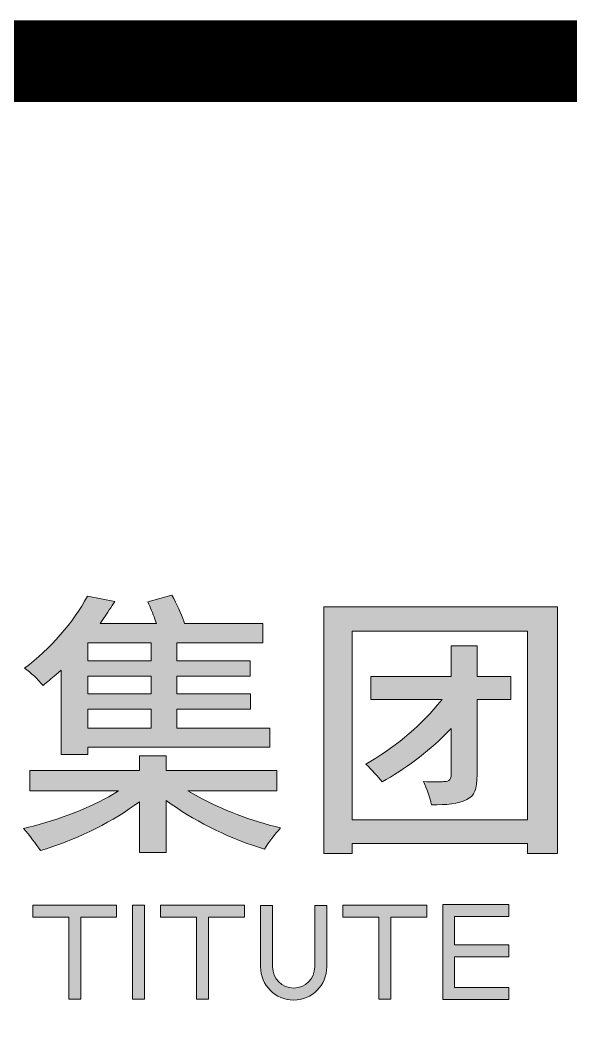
# Model space of a CAD drawing. Header units: millimetres. Extents: x 434053 to 1059003, y -2417481 to 936527.
# Drawn here: x 618963 to 619367, y -2387735 to -2386991 of the extents above; entities that cross this region are included whole.
import ezdxf

# ---------------------------------------------------------------- set-up
doc = ezdxf.new("R2010")
doc.units = ezdxf.units.MM
doc.header["$LTSCALE"] = 1000
doc.header["$MEASUREMENT"] = 0
for name, color, linetype in [('_U+56FE_U+5C42 1', 7, 'Continuous'), ('A-ANNO-TTLB', 7, 'Continuous'), ('图框层', 3, 'Continuous')]:
    doc.layers.add(name, color=color, linetype=linetype)

# ---------------------------------------------------------------- blocks, each defined once
blk = doc.blocks.new('asdfgafglogo2021h')
at = {"layer": '_U+56FE_U+5C42 1'}
h = blk.add_hatch(color=256, dxfattribs=at)
h.dxf.hatch_style = 2
edge = h.paths.add_edge_path()
edge.add_spline(control_points=[(396391.7943682749, -17780.56465822769), (396391.7943682749, -17780.56465822769), (396391.7943682749, -17706.17855969307), (396391.7943682749, -17706.17855969307), (396391.7943682749, -17706.17855969307), (396384.3597396687, -17711.52313219956), (396384.3597396687, -17711.52313219956), (396345.8861172036, -17739.09528744534), (396294.5503550215, -17763.68496554446), (396246.3928053359, -17777.71488306753), (396240.2221631195, -17768.2532314298), (396230.5481885477, -17755.45744238118), (396221.5742169371, -17745.47825299618), (396264.7786651016, -17735.53223910771), (396310.086439699, -17718.71557986799), (396347.1169280975, -17698.79369414421), (396347.1169280975, -17698.79369414421), (396361.2695946005, -17689.94578919403), (396361.2695946005, -17689.94578919403), (396361.2695946005, -17689.94578919403), (396230.8102749644, -17689.94578919403), (396230.8102749644, -17689.94578919403), (396230.8102749644, -17689.94578919403), (396230.8102749644, -17660.01153858846), (396230.8102749644, -17660.01153858846), (396230.8102749644, -17660.01153858846), (396391.7943682749, -17660.01153858846), (396391.7943682749, -17660.01153858846), (396391.7943682749, -17660.01153858846), (396391.7943682749, -17638.9218753834), (396391.7943682749, -17638.9218753834), (396391.7943682749, -17638.9218753834), (396431.2400327666, -17638.9218753834), (396431.2400327666, -17638.9218753834), (396431.2400327666, -17638.9218753834), (396431.2400327666, -17660.01153858846), (396431.2400327666, -17660.01153858846), (396431.2400327666, -17660.01153858846), (396593.4549369708, -17660.01153858846), (396593.4549369708, -17660.01153858846), (396593.4549369708, -17660.01153858846), (396593.4549369708, -17689.94578919403), (396593.4549369708, -17689.94578919403), (396593.4549369708, -17689.94578919403), (396463.0686034253, -17689.94578919403), (396463.0686034253, -17689.94578919403), (396463.0686034253, -17689.94578919403), (396478.7340725363, -17698.76051864753), (396478.7340725363, -17698.76051864753), (396512.5896659878, -17717.77671331344), (396556.0696345792, -17734.26825268624), (396599.1909801924, -17744.50621094503), (396590.7179585682, -17753.60956721915), (396581.339245909, -17765.92099401704), (396575.6197904352, -17775.6082390318), (396528.238547351, -17761.74088144221), (396477.3075262175, -17737.15120334304), (396438.6746613726, -17709.44966366043), (396438.6746613726, -17709.44966366043), (396431.2400327666, -17704.10509115394), (396431.2400327666, -17704.10509115394), (396431.2400327666, -17704.10509115394), (396431.2400327666, -17780.56465822769), (396431.2400327666, -17780.56465822769), (396431.2400327666, -17780.56465822769), (396391.7943682749, -17780.56465822769), (396391.7943682749, -17780.56465822769)], knot_values=[0, 0, 0, 0, 1, 1, 1, 2, 2, 2, 3, 3, 3, 4, 4, 4, 5, 5, 5, 6, 6, 6, 7, 7, 7, 8, 8, 8, 9, 9, 9, 10, 10, 10, 11, 11, 11, 12, 12, 12, 13, 13, 13, 14, 14, 14, 15, 15, 15, 16, 16, 16, 17, 17, 17, 18, 18, 18, 19, 19, 19, 20, 20, 20, 21, 21, 21, 22, 22, 22, 22], degree=3, periodic=0)
edge = h.paths.add_edge_path()
edge.add_spline(control_points=[(396276.7483839817, -17636.97779128113), (396276.7483839817, -17636.97779128113), (396276.7483839817, -17512.86162330426), (396276.7483839817, -17512.86162330426), (396276.7483839817, -17512.86162330426), (396268.9256020751, -17519.79198454948), (396268.9256020751, -17519.79198454948), (396262.7549598585, -17525.30243453898), (396256.5644123445, -17530.51762260859), (396250.3937701279, -17535.66977723457), (396243.1051137034, -17526.92139877433), (396232.4624146546, -17516.48770508549), (396223.2429443752, -17509.84597066101), (396261.0862324203, -17481.63021078063), (396294.3413493981, -17443.69071283925), (396315.5472840414, -17404.42419503283), (396315.5472840414, -17404.42419503283), (396355.5569329723, -17412.03797150845), (396355.5569329723, -17412.03797150845), (396350.4212074778, -17420.39487910854), (396345.0102841149, -17428.72192876166), (396339.3405918847, -17437.04897841478), (396339.3405918847, -17437.04897841478), (396334.3377271199, -17444.40398601674), (396334.3377271199, -17444.40398601674), (396334.3377271199, -17444.40398601674), (396416.9679344787, -17444.40398601674), (396416.9679344787, -17444.40398601674), (396416.9679344787, -17444.40398601674), (396414.6987305667, -17438.11722940612), (396414.6987305667, -17438.11722940612), (396411.5903467734, -17429.50155293238), (396407.9110241285, -17420.84938341234), (396404.1389702574, -17412.94366256639), (396404.1389702574, -17412.94366256639), (396439.4675557219, -17402.99764867792), (396439.4675557219, -17402.99764867792), (396446.8391508859, -17416.15173309008), (396453.3515007091, -17430.2115085601), (396457.156730076, -17441.2290909896), (396457.156730076, -17441.2290909896), (396458.2415687882, -17444.40398601674), (396458.2415687882, -17444.40398601674), (396458.2415687882, -17444.40398601674), (396573.1913441434, -17444.40398601674), (396573.1913441434, -17444.40398601674), (396573.1913441434, -17444.40398601674), (396573.1913441434, -17472.68609689028), (396573.1913441434, -17472.68609689028), (396573.1913441434, -17472.68609689028), (396446.9685353196, -17472.68609689028), (396446.9685353196, -17472.68609689028), (396446.9685353196, -17472.68609689028), (396446.9685353196, -17499.44877001839), (396446.9685353196, -17499.44877001839), (396446.9685353196, -17499.44877001839), (396554.5633032586, -17499.44877001839), (396554.5633032586, -17499.44877001839), (396554.5633032586, -17499.44877001839), (396554.5633032586, -17521.93180408178), (396554.5633032586, -17521.93180408178), (396554.5633032586, -17521.93180408178), (396446.9685353196, -17521.93180408178), (396446.9685353196, -17521.93180408178), (396446.9685353196, -17521.93180408178), (396446.9685353196, -17547.88167754263), (396446.9685353196, -17547.88167754263), (396446.9685353196, -17547.88167754263), (396554.9680443073, -17547.88167754263), (396554.9680443073, -17547.88167754263), (396554.9680443073, -17547.88167754263), (396554.9680443073, -17570.33485365899), (396554.9680443073, -17570.33485365899), (396554.9680443073, -17570.33485365899), (396446.9685353196, -17570.33485365899), (396446.9685353196, -17570.33485365899), (396446.9685353196, -17570.33485365899), (396446.9685353196, -17597.93686685173), (396446.9685353196, -17597.93686685173), (396446.9685353196, -17597.93686685173), (396583.1207700328, -17597.93686685173), (396583.1207700328, -17597.93686685173), (396583.1207700328, -17597.93686685173), (396583.1207700328, -17625.80096646785), (396583.1207700328, -17625.80096646785), (396583.1207700328, -17625.80096646785), (396316.1940484735, -17625.80096646785), (396316.1940484735, -17625.80096646785), (396316.1940484735, -17625.80096646785), (396316.1940484735, -17636.97779128113), (396316.1940484735, -17636.97779128113), (396316.1940484735, -17636.97779128113), (396276.7483839817, -17636.97779128113), (396276.7483839817, -17636.97779128113)], knot_values=[0, 0, 0, 0, 1, 1, 1, 2, 2, 2, 3, 3, 3, 4, 4, 4, 5, 5, 5, 6, 6, 6, 7, 7, 7, 8, 8, 8, 9, 9, 9, 10, 10, 10, 11, 11, 11, 12, 12, 12, 13, 13, 13, 14, 14, 14, 15, 15, 15, 16, 16, 16, 17, 17, 17, 18, 18, 18, 19, 19, 19, 20, 20, 20, 21, 21, 21, 22, 22, 22, 23, 23, 23, 24, 24, 24, 25, 25, 25, 26, 26, 26, 27, 27, 27, 28, 28, 28, 29, 29, 29, 30, 30, 30, 31, 31, 31, 31], degree=3, periodic=0)
h.paths.add_polyline_path([(396316.1940484735, -17597.93686685173), (396409.1750105181, -17597.93686685173), (396409.1750105181, -17570.33485365899), (396316.1940484735, -17570.33485365899)])
h.paths.add_polyline_path([(396316.1940484735, -17547.88167754263), (396409.1750105181, -17547.88167754263), (396409.1750105181, -17521.93180408178), (396316.1940484735, -17521.93180408178)])
h.paths.add_polyline_path([(396316.1940484735, -17499.44877001839), (396409.1750105181, -17499.44877001839), (396409.1750105181, -17472.68609689028), (396316.1940484735, -17472.68609689028)])
h = blk.add_hatch(color=256, dxfattribs=at)
h.dxf.hatch_style = 2
h.paths.add_polyline_path([(396961.5768733316, -17781.82864464915), (396961.5768733316, -17767.34754037194), (396704.2876332987, -17767.34754037194), (396704.2876332987, -17781.82864464915), (396662.7884056176, -17781.82864464915), (396662.7884056176, -17420.00672579799), (397005.5742158454, -17420.00672579799), (397005.5742158454, -17781.82864464915)])
h.paths.add_polyline_path([(396704.2876332987, -17732.45355302078), (396961.5768733316, -17732.45355302078), (396961.5768733316, -17455.71019526688), (396704.2876332987, -17455.71019526688)])
edge = h.paths.add_edge_path()
edge.add_spline(control_points=[(396820.889548344, -17710.65061663822), (396818.6037566843, -17700.15388950583), (396813.7768923692, -17687.06283853727), (396808.94968741, -17676.53625345786), (396815.282889556, -17676.76184683488), (396821.4072565931, -17676.85805577512), (396826.5426528263, -17676.85805577512), (396831.8706374499, -17676.85805577512), (396836.146958857, -17676.72867133829), (396838.4825137604, -17676.56611140481), (396838.4957839587, -17676.56611140481), (396838.5289594545, -17676.56611140481), (396838.5621349502, -17676.56611140481), (396843.6479384546, -17676.56611140481), (396849.835168419, -17675.27226703639), (396849.835168419, -17665.68123096187), (396849.835168419, -17665.68123096187), (396849.835168419, -17598.42454665214), (396849.835168419, -17598.42454665214), (396849.835168419, -17598.42454665214), (396841.8166510871, -17606.45633438528), (396841.8166510871, -17606.45633438528), (396814.9113240032, -17633.38156744685), (396780.9429338659, -17658.91011210055), (396748.0593824411, -17676.95426471532), (396742.2603057774, -17669.21110380286), (396732.9945580852, -17658.81390316028), (396724.2294238167, -17650.8119733741), (396763.6419128126, -17628.78012606479), (396801.7904154191, -17597.41932910438), (396829.7175477733, -17563.98506360483), (396829.7175477733, -17563.98506360483), (396836.1635466049, -17556.27507818889), (396836.1635466049, -17556.27507818889), (396836.1635466049, -17556.27507818889), (396731.4882222951, -17556.27507818889), (396731.4882222951, -17556.27507818889), (396731.4882222951, -17556.27507818889), (396731.4882222951, -17522.22374845216), (396731.4882222951, -17522.22374845216), (396731.4882222951, -17522.22374845216), (396849.835168419, -17522.22374845216), (396849.835168419, -17522.22374845216), (396849.835168419, -17522.22374845216), (396849.835168419, -17477.51313164938), (396849.835168419, -17477.51313164938), (396849.835168419, -17477.51313164938), (396887.6286932205, -17477.51313164938), (396887.6286932205, -17477.51313164938), (396887.6286932205, -17477.51313164938), (396887.6286932205, -17522.22374845216), (396887.6286932205, -17522.22374845216), (396887.6286932205, -17522.22374845216), (396937.2791402165, -17522.22374845216), (396937.2791402165, -17522.22374845216), (396937.2791402165, -17522.22374845216), (396937.2791402165, -17556.27507818889), (396937.2791402165, -17556.27507818889), (396937.2791402165, -17556.27507818889), (396887.6286932205, -17556.27507818889), (396887.6286932205, -17556.27507818889), (396887.6286932205, -17556.27507818889), (396887.6286932205, -17666.06938427238), (396887.6286932205, -17666.06938427238), (396887.6286932205, -17688.52256038878), (396884.2116171543, -17696.78325904863), (396872.367965158, -17702.87428022916), (396859.9138840394, -17709.67857458707), (396842.400539813, -17710.55109014841), (396820.889548344, -17710.65061663822)], knot_values=[0, 0, 0, 0, 1, 1, 1, 2, 2, 2, 3, 3, 3, 4, 4, 4, 5, 5, 5, 6, 6, 6, 7, 7, 7, 8, 8, 8, 9, 9, 9, 10, 10, 10, 11, 11, 11, 12, 12, 12, 13, 13, 13, 14, 14, 14, 15, 15, 15, 16, 16, 16, 17, 17, 17, 18, 18, 18, 19, 19, 19, 20, 20, 20, 21, 21, 21, 22, 22, 22, 23, 23, 23, 23], degree=3, periodic=0)
h = blk.add_hatch(color=256, dxfattribs=at)
h.dxf.hatch_style = 2
h.paths.add_polyline_path([(396235.226189615, -17875.43817814614), (396287.9719172614, -17875.43817814614), (396287.9719172614, -17995.59833158511), (396305.5968625942, -17995.59833158511), (396305.5968625942, -17875.43817814614), (396358.3359692994, -17875.43817814614), (396358.3359692994, -17857.79999048535), (396235.226189615, -17857.79999048535)])
h = blk.add_hatch(color=256, dxfattribs=at)
h.dxf.hatch_style = 2
h.paths.add_polyline_path([(396381.8469313118, -17995.59833158511), (396399.4652557035, -17995.59833158511), (396399.4652557035, -17857.79999048535), (396381.8469313118, -17857.79999048535)])
h = blk.add_hatch(color=256, dxfattribs=at)
h.dxf.hatch_style = 2
h.paths.add_polyline_path([(396422.9763775831, -17875.43817814614), (396475.70870348, -17875.43817814614), (396475.70870348, -17995.59833158511), (396493.3402697541, -17995.59833158511), (396493.3402697541, -17875.43817814614), (396546.089307871, -17875.43817814614), (396546.089307871, -17857.79999048535), (396422.9763775831, -17857.79999048535)])
h = blk.add_hatch(color=256, dxfattribs=at)
h.dxf.hatch_style = 2
edge = h.paths.add_edge_path()
edge.add_spline(control_points=[(396649.2634337622, -17948.52674931244), (396649.2634337622, -17965.60546743221), (396635.389251589, -17979.4962023092), (396618.3403281359, -17979.4962023092), (396601.2783271718, -17979.4962023092), (396587.3973596861, -17965.60546743221), (396587.3973596861, -17948.52674931244), (396587.3973596861, -17948.52674931244), (396587.3973596861, -17858.24690402405), (396587.3973596861, -17858.24690402405), (396587.3973596861, -17858.24690402405), (396569.7525515298, -17858.24690402405), (396569.7525515298, -17858.24690402405), (396569.7525515298, -17858.24690402405), (396569.7525515298, -17948.52674931244), (396569.7525515298, -17948.52674931244), (396569.7525515298, -17975.31176739865), (396591.5486897852, -17997.10128526339), (396618.3403281359, -17997.10128526339), (396645.1187246043, -17997.10128526339), (396666.9016209774, -17975.31176739865), (396666.9016209774, -17948.52674931244), (396666.9016209774, -17948.52674931244), (396666.9016209774, -17858.24690402405), (396666.9016209774, -17858.24690402405), (396666.9016209774, -17858.24690402405), (396649.2634337622, -17858.24690402405), (396649.2634337622, -17858.24690402405), (396649.2634337622, -17858.24690402405), (396649.2634337622, -17948.52674931244), (396649.2634337622, -17948.52674931244)], knot_values=[0, 0, 0, 0, 1, 1, 1, 2, 2, 2, 3, 3, 3, 4, 4, 4, 5, 5, 5, 6, 6, 6, 7, 7, 7, 8, 8, 8, 9, 9, 9, 10, 10, 10, 10], degree=3, periodic=0)
h = blk.add_hatch(color=256, dxfattribs=at)
h.dxf.hatch_style = 2
h.paths.add_polyline_path([(396690.5383808716, -17875.43817814614), (396743.2708666356, -17875.43817814614), (396743.2708666356, -17995.59833158511), (396760.9024329096, -17995.59833158511), (396760.9024329096, -17875.43817814614), (396813.6580919677, -17875.43817814614), (396813.6580919677, -17857.79999048535), (396690.5383808716, -17857.79999048535)])
h = blk.add_hatch(color=256, dxfattribs=at)
h.dxf.hatch_style = 2
h.paths.add_polyline_path([(396934.1792564449, -17874.55428248073), (396934.1792564449, -17856.93595764392), (396837.1458806861, -17856.93595764392), (396837.1458806861, -17996.27035712848), (396934.1792564449, -17996.27035712848), (396934.1792564449, -17978.67851605692), (396854.7344108428, -17978.67851605692), (396854.7344108428, -17933.61307900248), (396934.1792564449, -17933.61307900248), (396934.1792564449, -17915.9748913417), (396854.7344108428, -17915.9748913417), (396854.7344108428, -17874.55428248073)])
at = {"layer": '_U+56FE_U+5C42 1', "lineweight": 0}
for p, q in [((396662.7884056176, -17781.82864464915), (396662.7884056176, -17420.00672579799)), ((396662.7884056176, -17420.00672579799), (397005.5742158454, -17420.00672579799)), ((397005.5742158454, -17420.00672579799), (397005.5742158454, -17781.82864464915)), ((396961.5768733316, -17455.71019526688), (396704.2876332987, -17455.71019526688)), ((396704.2876332987, -17455.71019526688), (396704.2876332987, -17732.45355302078)), ((396961.5768733316, -17732.45355302078), (396961.5768733316, -17455.71019526688)), ((396409.1750105181, -17472.68609689028), (396316.1940484735, -17472.68609689028)), ((396316.1940484735, -17472.68609689028), (396316.1940484735, -17499.44877001839)), ((396409.1750105181, -17499.44877001839), (396409.1750105181, -17472.68609689028)), ((396316.1940484735, -17499.44877001839), (396409.1750105181, -17499.44877001839)), ((396409.1750105181, -17521.93180408178), (396316.1940484735, -17521.93180408178)), ((396316.1940484735, -17521.93180408178), (396316.1940484735, -17547.88167754263)), ((396409.1750105181, -17547.88167754263), (396409.1750105181, -17521.93180408178)), ((396316.1940484735, -17547.88167754263), (396409.1750105181, -17547.88167754263)), ((396409.1750105181, -17570.33485365899), (396316.1940484735, -17570.33485365899)), ((396316.1940484735, -17570.33485365899), (396316.1940484735, -17597.93686685173)), ((396409.1750105181, -17597.93686685173), (396409.1750105181, -17570.33485365899)), ((396316.1940484735, -17597.93686685173), (396409.1750105181, -17597.93686685173)), ((396704.2876332987, -17732.45355302078), (396961.5768733316, -17732.45355302078)), ((396961.5768733316, -17767.34754037194), (396704.2876332987, -17767.34754037194)), ((396704.2876332987, -17767.34754037194), (396704.2876332987, -17781.82864464915)), ((396961.5768733316, -17781.82864464915), (396961.5768733316, -17767.34754037194)), ((396704.2876332987, -17781.82864464915), (396662.7884056176, -17781.82864464915)), ((397005.5742158454, -17781.82864464915), (396961.5768733316, -17781.82864464915))]:
    blk.add_line(p, q, dxfattribs=at)
for points in [[(396235.226189615, -17875.43817814614), (396287.9719172614, -17875.43817814614), (396287.9719172614, -17995.59833158511), (396305.5968625942, -17995.59833158511), (396305.5968625942, -17875.43817814614), (396358.3359692994, -17875.43817814614), (396358.3359692994, -17857.79999048535), (396235.226189615, -17857.79999048535), (396235.226189615, -17875.43817814614)], [(396381.8469313118, -17995.59833158511), (396399.4652557035, -17995.59833158511), (396399.4652557035, -17857.79999048535), (396381.8469313118, -17857.79999048535), (396381.8469313118, -17995.59833158511)], [(396422.9763775831, -17875.43817814614), (396475.70870348, -17875.43817814614), (396475.70870348, -17995.59833158511), (396493.3402697541, -17995.59833158511), (396493.3402697541, -17875.43817814614), (396546.089307871, -17875.43817814614), (396546.089307871, -17857.79999048535), (396422.9763775831, -17857.79999048535), (396422.9763775831, -17875.43817814614)], [(396690.5383808716, -17875.43817814614), (396743.2708666356, -17875.43817814614), (396743.2708666356, -17995.59833158511), (396760.9024329096, -17995.59833158511), (396760.9024329096, -17875.43817814614), (396813.6580919677, -17875.43817814614), (396813.6580919677, -17857.79999048535), (396690.5383808716, -17857.79999048535), (396690.5383808716, -17875.43817814614)], [(396934.1792564449, -17874.55428248073), (396934.1792564449, -17856.93595764392), (396837.1458806861, -17856.93595764392), (396837.1458806861, -17996.27035712848), (396934.1792564449, -17996.27035712848), (396934.1792564449, -17978.67851605692), (396854.7344108428, -17978.67851605692), (396854.7344108428, -17933.61307900248), (396934.1792564449, -17933.61307900248), (396934.1792564449, -17915.9748913417), (396854.7344108428, -17915.9748913417), (396854.7344108428, -17874.55428248073), (396934.1792564449, -17874.55428248073)]]:
    blk.add_lwpolyline(points, dxfattribs=at)
for points in [[(396223.2429443752, -17509.84597066101), (396261.0862324203, -17481.63021078063), (396294.3413493981, -17443.69071283925), (396315.5472840414, -17404.42419503283)], [(396315.5472840414, -17404.42419503283), (396315.5472840414, -17404.42419503283), (396355.5569329723, -17412.03797150845), (396355.5569329723, -17412.03797150845)], [(396355.5569329723, -17412.03797150845), (396350.4212074778, -17420.39487910854), (396345.0102841149, -17428.72192876166), (396339.3405918847, -17437.04897841478)], [(396404.1389702574, -17412.94366256639), (396404.1389702574, -17412.94366256639), (396439.4675557219, -17402.99764867792), (396439.4675557219, -17402.99764867792)], [(396414.6987305667, -17438.11722940612), (396411.5903467734, -17429.50155293238), (396407.9110241285, -17420.84938341234), (396404.1389702574, -17412.94366256639)], [(396439.4675557219, -17402.99764867792), (396446.8391508859, -17416.15173309008), (396453.3515007091, -17430.2115085601), (396457.156730076, -17441.2290909896)], [(396339.3405918847, -17437.04897841478), (396339.3405918847, -17437.04897841478), (396334.3377271199, -17444.40398601674), (396334.3377271199, -17444.40398601674)], [(396334.3377271199, -17444.40398601674), (396334.3377271199, -17444.40398601674), (396416.9679344787, -17444.40398601674), (396416.9679344787, -17444.40398601674)], [(396416.9679344787, -17444.40398601674), (396416.9679344787, -17444.40398601674), (396414.6987305667, -17438.11722940612), (396414.6987305667, -17438.11722940612)], [(396457.156730076, -17441.2290909896), (396457.156730076, -17441.2290909896), (396458.2415687882, -17444.40398601674), (396458.2415687882, -17444.40398601674)], [(396458.2415687882, -17444.40398601674), (396458.2415687882, -17444.40398601674), (396573.1913441434, -17444.40398601674), (396573.1913441434, -17444.40398601674)], [(396573.1913441434, -17444.40398601674), (396573.1913441434, -17444.40398601674), (396573.1913441434, -17472.68609689028), (396573.1913441434, -17472.68609689028)], [(396573.1913441434, -17472.68609689028), (396573.1913441434, -17472.68609689028), (396446.9685353196, -17472.68609689028), (396446.9685353196, -17472.68609689028)], [(396446.9685353196, -17472.68609689028), (396446.9685353196, -17472.68609689028), (396446.9685353196, -17499.44877001839), (396446.9685353196, -17499.44877001839)], [(396849.835168419, -17522.22374845216), (396849.835168419, -17522.22374845216), (396849.835168419, -17477.51313164938), (396849.835168419, -17477.51313164938)], [(396849.835168419, -17477.51313164938), (396849.835168419, -17477.51313164938), (396887.6286932205, -17477.51313164938), (396887.6286932205, -17477.51313164938)], [(396887.6286932205, -17477.51313164938), (396887.6286932205, -17477.51313164938), (396887.6286932205, -17522.22374845216), (396887.6286932205, -17522.22374845216)], [(396446.9685353196, -17499.44877001839), (396446.9685353196, -17499.44877001839), (396554.5633032586, -17499.44877001839), (396554.5633032586, -17499.44877001839)], [(396554.5633032586, -17499.44877001839), (396554.5633032586, -17499.44877001839), (396554.5633032586, -17521.93180408178), (396554.5633032586, -17521.93180408178)], [(396250.3937701279, -17535.66977723457), (396243.1051137034, -17526.92139877433), (396232.4624146546, -17516.48770508549), (396223.2429443752, -17509.84597066101)], [(396268.9256020751, -17519.79198454948), (396262.7549598585, -17525.30243453898), (396256.5644123445, -17530.51762260859), (396250.3937701279, -17535.66977723457)], [(396276.7483839817, -17512.86162330426), (396276.7483839817, -17512.86162330426), (396268.9256020751, -17519.79198454948), (396268.9256020751, -17519.79198454948)], [(396276.7483839817, -17636.97779128113), (396276.7483839817, -17636.97779128113), (396276.7483839817, -17512.86162330426), (396276.7483839817, -17512.86162330426)], [(396554.5633032586, -17521.93180408178), (396554.5633032586, -17521.93180408178), (396446.9685353196, -17521.93180408178), (396446.9685353196, -17521.93180408178)], [(396446.9685353196, -17521.93180408178), (396446.9685353196, -17521.93180408178), (396446.9685353196, -17547.88167754263), (396446.9685353196, -17547.88167754263)], [(396731.4882222951, -17556.27507818889), (396731.4882222951, -17556.27507818889), (396731.4882222951, -17522.22374845216), (396731.4882222951, -17522.22374845216)], [(396731.4882222951, -17522.22374845216), (396731.4882222951, -17522.22374845216), (396849.835168419, -17522.22374845216), (396849.835168419, -17522.22374845216)], [(396887.6286932205, -17522.22374845216), (396887.6286932205, -17522.22374845216), (396937.2791402165, -17522.22374845216), (396937.2791402165, -17522.22374845216)], [(396937.2791402165, -17522.22374845216), (396937.2791402165, -17522.22374845216), (396937.2791402165, -17556.27507818889), (396937.2791402165, -17556.27507818889)], [(396446.9685353196, -17547.88167754263), (396446.9685353196, -17547.88167754263), (396554.9680443073, -17547.88167754263), (396554.9680443073, -17547.88167754263)], [(396554.9680443073, -17547.88167754263), (396554.9680443073, -17547.88167754263), (396554.9680443073, -17570.33485365899), (396554.9680443073, -17570.33485365899)], [(396724.2294238167, -17650.8119733741), (396763.6419128126, -17628.78012606479), (396801.7904154191, -17597.41932910438), (396829.7175477733, -17563.98506360483)], [(396836.1635466049, -17556.27507818889), (396836.1635466049, -17556.27507818889), (396731.4882222951, -17556.27507818889), (396731.4882222951, -17556.27507818889)], [(396829.7175477733, -17563.98506360483), (396829.7175477733, -17563.98506360483), (396836.1635466049, -17556.27507818889), (396836.1635466049, -17556.27507818889)], [(396937.2791402165, -17556.27507818889), (396937.2791402165, -17556.27507818889), (396887.6286932205, -17556.27507818889), (396887.6286932205, -17556.27507818889)], [(396887.6286932205, -17556.27507818889), (396887.6286932205, -17556.27507818889), (396887.6286932205, -17666.06938427238), (396887.6286932205, -17666.06938427238)], [(396554.9680443073, -17570.33485365899), (396554.9680443073, -17570.33485365899), (396446.9685353196, -17570.33485365899), (396446.9685353196, -17570.33485365899)], [(396446.9685353196, -17570.33485365899), (396446.9685353196, -17570.33485365899), (396446.9685353196, -17597.93686685173), (396446.9685353196, -17597.93686685173)], [(396446.9685353196, -17597.93686685173), (396446.9685353196, -17597.93686685173), (396583.1207700328, -17597.93686685173), (396583.1207700328, -17597.93686685173)], [(396583.1207700328, -17597.93686685173), (396583.1207700328, -17597.93686685173), (396583.1207700328, -17625.80096646785), (396583.1207700328, -17625.80096646785)], [(396841.8166510871, -17606.45633438528), (396814.9113240032, -17633.38156744685), (396780.9429338659, -17658.91011210055), (396748.0593824411, -17676.95426471532)], [(396849.835168419, -17598.42454665214), (396849.835168419, -17598.42454665214), (396841.8166510871, -17606.45633438528), (396841.8166510871, -17606.45633438528)], [(396849.835168419, -17665.68123096187), (396849.835168419, -17665.68123096187), (396849.835168419, -17598.42454665214), (396849.835168419, -17598.42454665214)], [(396316.1940484735, -17636.97779128113), (396316.1940484735, -17636.97779128113), (396276.7483839817, -17636.97779128113), (396276.7483839817, -17636.97779128113)], [(396583.1207700328, -17625.80096646785), (396583.1207700328, -17625.80096646785), (396316.1940484735, -17625.80096646785), (396316.1940484735, -17625.80096646785)], [(396316.1940484735, -17625.80096646785), (396316.1940484735, -17625.80096646785), (396316.1940484735, -17636.97779128113), (396316.1940484735, -17636.97779128113)], [(396391.7943682749, -17660.01153858846), (396391.7943682749, -17660.01153858846), (396391.7943682749, -17638.9218753834), (396391.7943682749, -17638.9218753834)], [(396391.7943682749, -17638.9218753834), (396391.7943682749, -17638.9218753834), (396431.2400327666, -17638.9218753834), (396431.2400327666, -17638.9218753834)], [(396431.2400327666, -17638.9218753834), (396431.2400327666, -17638.9218753834), (396431.2400327666, -17660.01153858846), (396431.2400327666, -17660.01153858846)], [(396748.0593824411, -17676.95426471532), (396742.2603057774, -17669.21110380286), (396732.9945580852, -17658.81390316028), (396724.2294238167, -17650.8119733741)], [(396230.8102749644, -17689.94578919403), (396230.8102749644, -17689.94578919403), (396230.8102749644, -17660.01153858846), (396230.8102749644, -17660.01153858846)], [(396230.8102749644, -17660.01153858846), (396230.8102749644, -17660.01153858846), (396391.7943682749, -17660.01153858846), (396391.7943682749, -17660.01153858846)], [(396431.2400327666, -17660.01153858846), (396431.2400327666, -17660.01153858846), (396593.4549369708, -17660.01153858846), (396593.4549369708, -17660.01153858846)], [(396593.4549369708, -17660.01153858846), (396593.4549369708, -17660.01153858846), (396593.4549369708, -17689.94578919403), (396593.4549369708, -17689.94578919403)], [(396887.6286932205, -17666.06938427238), (396887.6286932205, -17688.52256038878), (396884.2116171543, -17696.78325904863), (396872.367965158, -17702.87428022916)], [(396820.889548344, -17710.65061663822), (396818.6037566843, -17700.15388950583), (396813.7768923692, -17687.06283853727), (396808.94968741, -17676.53625345786)], [(396221.5742169371, -17745.47825299618), (396264.7786651016, -17735.53223910771), (396310.086439699, -17718.71557986799), (396347.1169280975, -17698.79369414421)], [(396361.2695946005, -17689.94578919403), (396361.2695946005, -17689.94578919403), (396230.8102749644, -17689.94578919403), (396230.8102749644, -17689.94578919403)], [(396347.1169280975, -17698.79369414421), (396347.1169280975, -17698.79369414421), (396361.2695946005, -17689.94578919403), (396361.2695946005, -17689.94578919403)], [(396593.4549369708, -17689.94578919403), (396593.4549369708, -17689.94578919403), (396463.0686034253, -17689.94578919403), (396463.0686034253, -17689.94578919403)], [(396463.0686034253, -17689.94578919403), (396463.0686034253, -17689.94578919403), (396478.7340725363, -17698.76051864753), (396478.7340725363, -17698.76051864753)], [(396478.7340725363, -17698.76051864753), (396512.5896659878, -17717.77671331344), (396556.0696345792, -17734.26825268624), (396599.1909801924, -17744.50621094503)], [(396384.3597396687, -17711.52313219956), (396345.8861172036, -17739.09528744534), (396294.5503550215, -17763.68496554446), (396246.3928053359, -17777.71488306753)], [(396391.7943682749, -17706.17855969307), (396391.7943682749, -17706.17855969307), (396384.3597396687, -17711.52313219956), (396384.3597396687, -17711.52313219956)], [(396391.7943682749, -17780.56465822769), (396391.7943682749, -17780.56465822769), (396391.7943682749, -17706.17855969307), (396391.7943682749, -17706.17855969307)], [(396438.6746613726, -17709.44966366043), (396438.6746613726, -17709.44966366043), (396431.2400327666, -17704.10509115394), (396431.2400327666, -17704.10509115394)], [(396431.2400327666, -17704.10509115394), (396431.2400327666, -17704.10509115394), (396431.2400327666, -17780.56465822769), (396431.2400327666, -17780.56465822769)], [(396575.6197904352, -17775.6082390318), (396528.238547351, -17761.74088144221), (396477.3075262175, -17737.15120334304), (396438.6746613726, -17709.44966366043)], [(396872.367965158, -17702.87428022916), (396859.9138840394, -17709.67857458707), (396842.400539813, -17710.55109014841), (396820.889548344, -17710.65061663822)], [(396246.3928053359, -17777.71488306753), (396240.2221631195, -17768.2532314298), (396230.5481885477, -17755.45744238118), (396221.5742169371, -17745.47825299618)], [(396599.1909801924, -17744.50621094503), (396590.7179585682, -17753.60956721915), (396581.339245909, -17765.92099401704), (396575.6197904352, -17775.6082390318)], [(396431.2400327666, -17780.56465822769), (396431.2400327666, -17780.56465822769), (396391.7943682749, -17780.56465822769), (396391.7943682749, -17780.56465822769)]]:
    blk.add_open_spline(points, degree=3, dxfattribs=at)
for points, knots in [([(396838.4825137604, -17676.56611140481), (396838.4957839587, -17676.56611140481), (396838.5289594545, -17676.56611140481), (396838.5621349502, -17676.56611140481), (396843.6479384546, -17676.56611140481), (396849.835168419, -17675.27226703639), (396849.835168419, -17665.68123096187)], [3, 3, 3, 3, 4, 4, 4, 5, 5, 5, 5]), ([(396808.94968741, -17676.53625345786), (396815.282889556, -17676.76184683488), (396821.4072565931, -17676.85805577512), (396826.5426528263, -17676.85805577512), (396831.8706374499, -17676.85805577512), (396836.146958857, -17676.72867133829), (396838.4825137604, -17676.56611140481)], [1, 1, 1, 1, 2, 2, 2, 3, 3, 3, 3]), ([(396649.2634337622, -17948.52674931244), (396649.2634337622, -17965.60546743221), (396635.389251589, -17979.4962023092), (396618.3403281359, -17979.4962023092), (396601.2783271718, -17979.4962023092), (396587.3973596861, -17965.60546743221), (396587.3973596861, -17948.52674931244), (396587.3973596861, -17948.52674931244), (396587.3973596861, -17858.24690402405), (396587.3973596861, -17858.24690402405), (396587.3973596861, -17858.24690402405), (396569.7525515298, -17858.24690402405), (396569.7525515298, -17858.24690402405), (396569.7525515298, -17858.24690402405), (396569.7525515298, -17948.52674931244), (396569.7525515298, -17948.52674931244), (396569.7525515298, -17975.31176739865), (396591.5486897852, -17997.10128526339), (396618.3403281359, -17997.10128526339), (396645.1187246043, -17997.10128526339), (396666.9016209774, -17975.31176739865), (396666.9016209774, -17948.52674931244), (396666.9016209774, -17948.52674931244), (396666.9016209774, -17858.24690402405), (396666.9016209774, -17858.24690402405), (396666.9016209774, -17858.24690402405), (396649.2634337622, -17858.24690402405), (396649.2634337622, -17858.24690402405), (396649.2634337622, -17858.24690402405), (396649.2634337622, -17948.52674931244), (396649.2634337622, -17948.52674931244)], [0, 0, 0, 0, 1, 1, 1, 2, 2, 2, 3, 3, 3, 4, 4, 4, 5, 5, 5, 6, 6, 6, 7, 7, 7, 8, 8, 8, 9, 9, 9, 10, 10, 10, 10])]:
    blk.add_open_spline(points, degree=3, knots=knots, dxfattribs=at)
blk = doc.blocks.new('asdfgafg21GZ_LABEL3')
at = {"xscale": 0.01, "yscale": 0.01, "zscale": 0.01}
blk.add_blockref('asdfgafglogo2021h', (-3989.925144882945, 166.1923339621499), dxfattribs=at)

msp = doc.modelspace()

# ---------------------------------------------------------------- linework, layer by layer
at = {"layer": 'A-ANNO-TTLB', "const_width": 60}
msp.add_lwpolyline([(580050.939669699, -2415721.270222604), (620350.939669699, -2415721.270222604), (620350.939669699, -2387021.270222604), (580050.939669699, -2387021.270222604)], close=True, dxfattribs=at)

# ---------------------------------------------------------------- block references
at = {"layer": '图框层', "xscale": 50.00000001002963, "yscale": 50.00000001002963, "zscale": 50.00000001002963}
msp.add_blockref('asdfgafg21GZ_LABEL3', (620350.9396696095, -2387021.270222683), dxfattribs=at)

doc.saveas('drawing.dxf')
